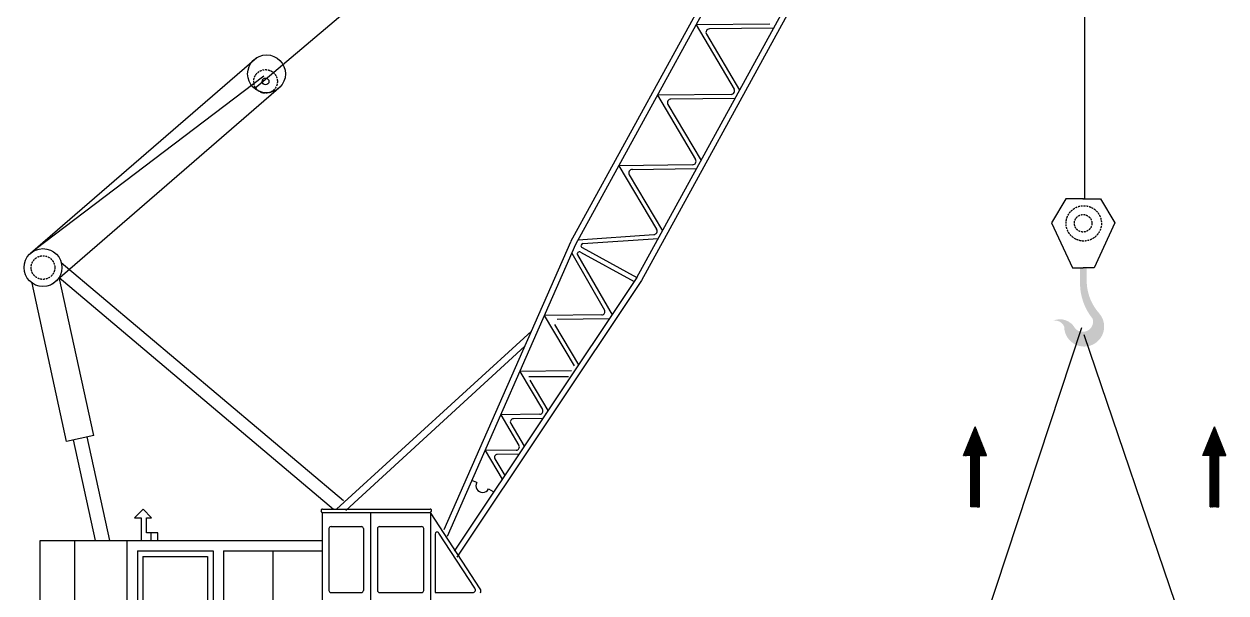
# Model space of a CAD drawing. Header units: millimetres. Extents: x -346728 to 1320345, y -537202 to -385966.
# Drawn here: x 900660 to 916919, y -430038 to -422343 of the extents above; entities that cross this region are included whole.
import ezdxf

# ---------------------------------------------------------------- set-up
doc = ezdxf.new("R2010")
doc.units = ezdxf.units.MM
doc.header["$LTSCALE"] = 100
doc.linetypes.add('DASHED2', pattern=[0.375, 0.25, -0.125])
for name, color, linetype in [('9', 9, 'Continuous'), ('COT-THEP', 1, 'Continuous'), ('DUONG-BAO', 2, 'Continuous'), ('manh', 4, 'Continuous')]:
    doc.layers.add(name, color=color, linetype=linetype)

msp = doc.modelspace()

# ---------------------------------------------------------------- hatches: boundary and pattern name
at = {"layer": 'COT-THEP'}
h = msp.add_hatch(dxfattribs=at)
h.set_pattern_fill('ANSI37', color=0, scale=5.76, angle=180, style=0)
h.set_pattern_definition([(225, (928064.13364, -398545.6006), (0.509116882, -0.509116882), []), (315, (928064.13364, -398545.6006), (0.509116882, 0.509116882), [])])
h.paths.add_polyline_path([(913583.5, -428180.2), (913681.3, -428180.2), (913525.9, -427791.2), (913370.5, -428180.2), (913468.3, -428180.2), (913468.3, -428872.8), (913583.5, -428872.8)])
h = msp.add_hatch(dxfattribs=at)
h.set_pattern_fill('ANSI37', color=0, scale=5.76, angle=180, style=0)
h.set_pattern_definition([(225, (931302.24896, -398545.6006), (0.509116882, -0.509116882), []), (315, (931302.24896, -398545.6006), (0.509116882, 0.509116882), [])])
h.paths.add_polyline_path([(916821.6, -428180.2), (916919.4, -428180.2), (916764, -427791.2), (916608.6, -428180.2), (916706.4, -428180.2), (916706.4, -428872.8), (916821.6, -428872.8)])
at = {"layer": 'manh'}
h = msp.add_hatch(dxfattribs=at)
h.set_pattern_fill('ANSI37', color=256, scale=1.8, style=0)
h.set_pattern_definition([(45, (824649.41729, -451103.13185), (-0.15909902577, 0.15909902577), []), (135, (824649.41729, -451103.13185), (-0.15909902577, -0.15909902577), [])])
h.paths.add_polyline_path([(915038.4, -426494.4, -0.3256233), (914879.1, -426458.8, 0.3838676), (914581, -426354.5, -0.3456423), (914731, -426434.4, 0.6465069), (915181.1, -426637)])
h.paths.add_polyline_path([(915204.4, -426255.2, -0.1675092), (915037.1, -425858.1), (915037.1, -425640.9), (914988.5, -425640.9), (914944.9, -425640.9), (914944.9, -425858.1, 0.1669187), (915116.6, -426329.8, -0.3748597), (915038.4, -426494.4), (915181.1, -426637, 0.4139754)])

# ---------------------------------------------------------------- linework, layer by layer
at = {"layer": '9'}
for p, q in [((915011.1, -424707.1, -881.1), (915011.1, -414018.4, -881.1)), ((907491, -427108.2, -881.1), (908024.3, -427108.2, -881.1))]:
    msp.add_line(p, q, dxfattribs=at)
at = {"layer": '9', "ltscale": 50}
for p, q in [((914967.4, -426451.9, -881.1), (913512, -430856.9, -881.1)), ((914996.9, -426540.3, -881.1), (916464.3, -430856.9, -881.1))]:
    msp.add_line(p, q, dxfattribs=at)
at = {"layer": 'DUONG-BAO', "color": 3}
for p, q in [((903778.3, -423214.5, -881.1), (914751.8, -413926.6, -881.1)), ((900748.1, -425443.8, -881.1), (903809.4, -422797.1, -881.1)), ((900807.3, -425392.7, -881.1), (903904.7, -423045.5, -881.1)), ((901046, -425857.7, -881.1), (904138, -423180.4, -881.1))]:
    msp.add_line(p, q, dxfattribs=at)
at = {"layer": 'DUONG-BAO'}
for p, q in [((908058.4, -425281.9, -881.1), (912133.3, -417848.8, -881.1)), ((909016.4, -425807.1, -881.1), (913091.3, -418374, -881.1)), ((906345.4, -429177.6, -881.1), (908055.5, -425287.8, -881.1)), ((901605, -427907.2, -881.1), (901137.5, -425766.1, -881.1)), ((909013, -425812.7, -881.1), (906514.3, -429554.8, -881.1)), ((901237, -427987.5, -881.1), (900769.4, -425846.5, -881.1)), ((904888.6, -428903.6, -881.1), (907524, -426497.9, -881.1)), ((905012.5, -428922.8, -881.1), (907436.4, -426698.8, -881.1)), ((901605, -427907.2, -881.1), (901237, -427987.5, -881.1)), ((901818.8, -429327.4, -881.1), (901513, -427927.3, -881.1)), ((901625.9, -429327.4, -881.1), (901329, -427967.4, -881.1)), ((902269.9, -428904.5, -881.1), (902154.9, -429019.5, -881.1)), ((902384.9, -429019.5, -881.1), (902269.9, -428904.5, -881.1)), ((904696.5, -428903.6, -881.1), (906155.1, -428903.6, -881.1)), ((902154.9, -429019.5, -881.1), (902246.9, -429019.5, -881.1)), ((902246.9, -429019.5, -881.1), (902246.9, -429327.4, -881.1)), ((902315.9, -429019.5, -881.1), (902384.9, -429019.5, -881.1)), ((902315.9, -429226.3, -881.1), (902315.9, -429019.5, -881.1)), ((904691.1, -428950.7, -881.1), (904680.2, -428931.9, -881.1)), ((904691.1, -428950.7, -881.1), (904691.1, -430651.7, -881.1)), ((904691.1, -428950.7, -881.1), (906160.5, -428950.7, -881.1)), ((905346.5, -428950.7, -881.1), (905346.5, -430651.7, -881.1)), ((906160.5, -428950.7, -881.1), (906159, -428948.3, -881.1)), ((906160.5, -428950.7, -881.1), (906171.4, -428931.9, -881.1)), ((906831.4, -429980.2, -881.1), (906160.5, -428950.7, -881.1)), ((906160.5, -428950.7, -881.1), (906160.5, -430651.7, -881.1)), ((902470.4, -429226.3, -881.1), (902315.9, -429226.3, -881.1)), ((902382.1, -429327.4, -881.1), (902382.1, -429226.3, -881.1)), ((902470.4, -429327.4, -881.1), (902470.4, -429226.3, -881.1)), ((900879.5, -431117, -881.1), (900879.5, -429327.4, -881.1)), ((900879.5, -429327.4, -881.1), (904691.1, -429327.4, -881.1)), ((902051.8, -429327.4, -881.1), (902051.8, -431117, -881.1))]:
    msp.add_line(p, q, dxfattribs=at)
at = {"layer": 'DUONG-BAO', "color": 7}
for p, q in [((908124.4, -425318.1, -881.1), (912199.4, -417885, -881.1)), ((908950.3, -425770.9, -881.1), (913025.3, -418337.7, -881.1)), ((906386.9, -429270.3, -881.1), (908124.4, -425318.1, -881.1)), ((908156.7, -425259.3, -881.1), (909180.8, -425190, -881.1)), ((908220.8, -425311.6, -881.1), (909239.9, -425242.6, -881.1)), ((908186.3, -425427.2, -881.1), (908913.6, -425825.9, -881.1)), ((908209.2, -425364.5, -881.1), (908950.3, -425770.9, -881.1)), ((908950.3, -425770.9, -881.1), (906478, -429473.6, -881.1)), ((907028.3, -428222.2, -881.1), (907163.1, -428447.5, -881.1)), ((906783.4, -428544.4, -881.1), (906718.6, -428515.9, -881.1)), ((906942.5, -428631.4, -881.1), (907007, -428666.7, -881.1)), ((904785.3, -429167.3, -881.1), (904785.3, -430004.7, -881.1)), ((904813.5, -429139.1, -881.1), (905224.1, -429139.1, -881.1)), ((905252.3, -429167.3, -881.1), (905252.3, -430004.7, -881.1)), ((905440.7, -429167.3, -881.1), (905440.7, -430004.7, -881.1)), ((905469, -429139.1, -881.1), (906038.1, -429139.1, -881.1)), ((906066.3, -429167.3, -881.1), (906066.3, -430004.7, -881.1)), ((906760.3, -429974.7, -881.1), (906273.7, -429227.9, -881.1)), ((901341.8, -429327.4, -881.1), (901341.8, -431117, -881.1)), ((906221.7, -429243.3, -881.1), (906221.7, -430032.9, -881.1)), ((902193.1, -429468.7, -881.1), (902193.1, -430510.4, -881.1)), ((902193.1, -429468.7, -881.1), (903217.8, -429468.7, -881.1)), ((902268.4, -429544.1, -881.1), (902268.4, -430435.1, -881.1)), ((902268.4, -429544.1, -881.1), (903142.5, -429544.1, -881.1)), ((903142.5, -429544.1, -881.1), (903142.5, -430435.1, -881.1)), ((903217.8, -429468.7, -881.1), (903217.8, -430510.4, -881.1)), ((903359.1, -429468.7, -881.1), (904691.1, -429468.7, -881.1)), ((903359.1, -429468.7, -881.1), (903359.1, -430510.4, -881.1)), ((904025.1, -429468.7, -881.1), (904025.1, -430510.4, -881.1)), ((904813.5, -430032.9, -881.1), (905224.1, -430032.9, -881.1)), ((905469, -430032.9, -881.1), (906038.1, -430032.9, -881.1)), ((906221.7, -430032.9, -881.1), (906728.7, -430032.9, -881.1))]:
    msp.add_line(p, q, dxfattribs=at)
at = {"layer": 'DUONG-BAO', "color": 2}
for p, q in [((901163.3, -425568.5, -881.1), (904981.3, -428788.4, -881.1)), ((901134.3, -425771.5, -881.1), (904847.1, -428903.6, -881.1))]:
    msp.add_line(p, q, dxfattribs=at)
at = {"layer": 'DUONG-BAO', "color": 7, "elevation": -881.1}
for points in [[(910748.6, -422342.8), (909751.2, -422354.6), (910266.7, -423223.6)], [(910799, -422398.7), (909931.3, -422409)], [(909891.4, -422480.1), (910339.9, -423236.2)], [(910226.8, -423294.7), (909229.4, -423306.5), (909744.9, -424175.4)], [(910277.2, -423350.6), (909409.5, -423360.9)], [(909369.6, -423432), (909818.1, -424188)], [(909705, -424246.5), (908707.6, -424258.4), (909218.2, -425119)], [(909755.3, -424302.5), (908887.7, -424312.7)], [(908847.7, -424383.9), (909296.3, -425139.9)], [(909160.6, -425022), (909218.2, -425119)], [(908069.6, -425442.9), (908512.6, -426210.7)], [(908148.2, -425466.1), (908614.4, -426274)], [(908475.2, -426276.4), (907698.5, -426285.6), (908103.4, -426968)], [(907835.8, -426406.2), (908160.6, -426953.6)], [(908575.9, -426331.7), (907872.9, -426340)], [(908067.4, -427032), (907367, -427040.3), (907673.3, -427556.5)], [(907503, -427158.8), (907747.9, -427571.6)], [(907637.4, -427620.6), (907108.6, -427626.8), (907354.7, -428041.7)], [(907244.6, -427745.3), (907426.8, -428052.5)], [(907677.8, -427676.6), (907280.5, -427681.3)], [(907715.9, -427619.6), (907710.8, -427619.7)], [(907710.8, -427619.7), (907713.2, -427623.7)], [(907318.8, -428105.7), (906896.4, -428110.8), (907127.7, -428500.5)], [(907353.8, -428161.9), (907060.2, -428165.3)]]:
    msp.add_lwpolyline(points, dxfattribs=at)
at = {"layer": 'DUONG-BAO'}
for centre in [(903941, -423016.8, -881.1), (900916.5, -425636.8, -881.1)]:
    msp.add_circle(centre, 256.1, dxfattribs=at)
at = {"layer": 'DUONG-BAO', "color": 7, "linetype": 'DASHED2'}
for centre, radius in [((903927.4, -423119.5, -881.1), 160), ((914995.7, -425038.9, -881.1), 239.2), ((914987.3, -425037.9, -881.1), 118.2), ((900916.5, -425636.8, -881.1), 160)]:
    msp.add_circle(centre, radius, dxfattribs=at)
at = {"layer": 'DUONG-BAO', "color": 2}
msp.add_circle((903927.4, -423119.5, -881.1), 46.3, dxfattribs=at)
at = {"layer": 'DUONG-BAO', "color": 7}
for centre, radius, start, end in [((909931.9, -422456.1, -881.1), 47.1, 90.67892, 210.67892), ((909412.2, -423406.7, -881.1), 49.6, 90.67892, 210.67892), ((910226.2, -423247.6, -881.1), 47.1, 270.67892, 30.67892), ((909704.4, -424199.5, -881.1), 47.1, 270.67892, 30.67892), ((908890.4, -424358.6, -881.1), 49.6, 90.67892, 210.67892), ((909177.7, -425143, -881.1), 47.1, 273.86962, 30.67892), ((908222.8, -425339.8, -881.1), 28.3, 93.86962, 241.26793), ((908172.7, -425452, -881.1), 28.3, 61.26793, 209.98371), ((908474.7, -426232.6, -881.1), 43.8, 270.67892, 29.98371), ((907636.9, -427578.2, -881.1), 42.4, 270.67892, 30.67892), ((907281, -427723.7, -881.1), 42.4, 90.67892, 210.67892), ((907318.3, -428063.4, -881.1), 42.4, 270.67892, 30.67892), ((907060.7, -428203, -881.1), 37.7, 90.67892, 210.67892), ((906863, -428587.9, -881.1), 90.6, 151.33073, 331.33073), ((904813.5, -429167.3, -881.1), 28.3, 90, 180), ((905224.1, -429167.3, -881.1), 28.3, 0, 90), ((905469, -429167.3, -881.1), 28.3, 90, 180), ((906038.1, -429167.3, -881.1), 28.3, 0, 90), ((904813.5, -430004.7, -881.1), 28.3, 180, 270), ((905224.1, -430004.7, -881.1), 28.3, 270, 0), ((905469, -430004.7, -881.1), 28.3, 180, 270), ((906038.1, -430004.7, -881.1), 28.3, 270, 0)]:
    msp.add_arc(centre, radius, start, end, dxfattribs=at)
at = {"layer": 'DUONG-BAO'}
for centre, radius, start, end in [((904696.5, -428922.4, -881.1), 18.8, 90, 210), ((906155.1, -428922.4, -881.1), 18.8, 330, 90), ((906250, -429243.3, -881.1), 28.3, 33.08835, 180), ((906728.7, -429995.2, -881.1), 37.7, 270, 33.08835), ((906784, -430011.1, -881.1), 56.5, 331.77806, 33.08835)]:
    msp.add_arc(centre, radius, start, end, dxfattribs=at)
at = {"layer": 'manh', "color": 2}
for p, q in [((914754.6, -424707.1, -881.1), (914559, -425032.9, -881.1)), ((914993.6, -424707.1, -881.1), (914754.6, -424707.1, -881.1)), ((914983.3, -424707.1, -881.1), (915222.3, -424707.1, -881.1)), ((915222.3, -424707.1, -881.1), (915417.9, -425032.9, -881.1)), ((914559, -425032.9, -881.1), (914841.5, -425640.9, -881.1)), ((915417.9, -425032.9, -881.1), (915135.4, -425640.9, -881.1)), ((914841.5, -425640.9, -881.1), (914988.5, -425640.9, -881.1)), ((915135.4, -425640.9, -881.1), (914988.5, -425640.9, -881.1))]:
    msp.add_line(p, q, dxfattribs=at)
at = {"layer": 'manh', "color": 7}
for p, q in [((913370.5, -428180.2, -881.1), (913525.9, -427791.2, -881.1)), ((913681.3, -428180.2, -881.1), (913525.9, -427791.2, -881.1)), ((916608.6, -428180.2, -881.1), (916764, -427791.2, -881.1)), ((916919.4, -428180.2, -881.1), (916764, -427791.2, -881.1)), ((913468.3, -428180.2, -881.1), (913370.5, -428180.2, -881.1)), ((913468.3, -428872.8, -881.1), (913468.3, -428180.2, -881.1)), ((913583.5, -428872.8, -881.1), (913583.5, -428180.2, -881.1)), ((913583.5, -428180.2, -881.1), (913681.3, -428180.2, -881.1)), ((916706.4, -428180.2, -881.1), (916608.6, -428180.2, -881.1)), ((916706.4, -428872.8, -881.1), (916706.4, -428180.2, -881.1)), ((916821.6, -428180.2, -881.1), (916919.4, -428180.2, -881.1)), ((916821.6, -428872.8, -881.1), (916821.6, -428180.2, -881.1)), ((913583.5, -428872.8, -881.1), (913468.3, -428872.8, -881.1)), ((916821.6, -428872.8, -881.1), (916706.4, -428872.8, -881.1))]:
    msp.add_line(p, q, dxfattribs=at)

doc.saveas('drawing.dxf')
